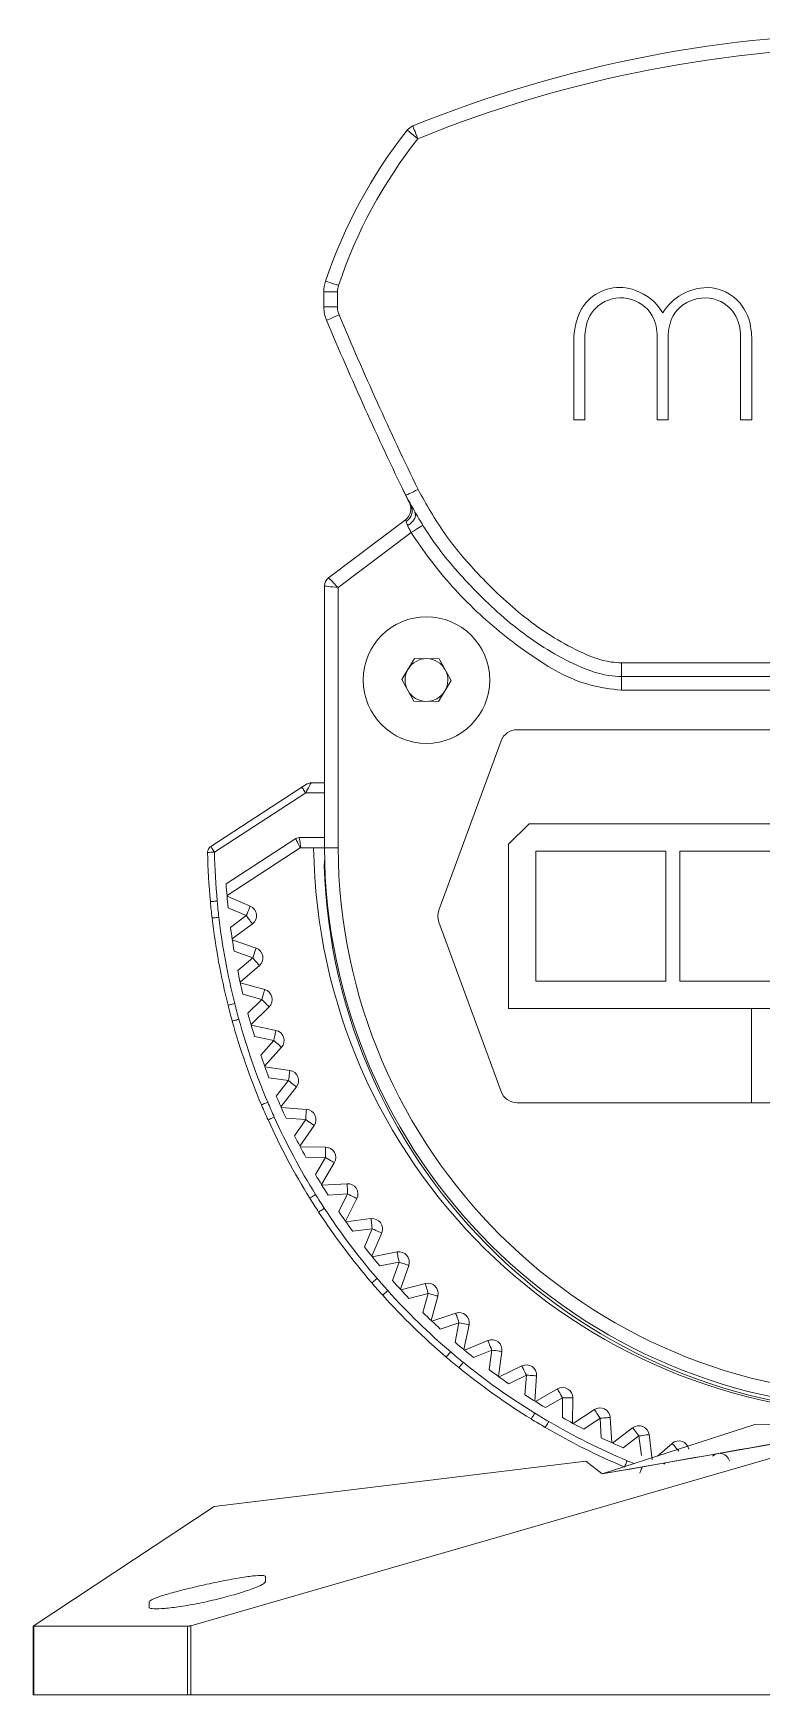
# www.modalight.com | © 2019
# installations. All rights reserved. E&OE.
# Model space of a CAD drawing. Header units: inches. Extents: x 0.3 to 62.2, y -4.9 to 14.1.
# Drawn here: x 0.284 to 1.122, y 0.019 to 1.93 of the extents above; entities that cross this region are included whole.
import ezdxf

# ---------------------------------------------------------------- set-up
doc = ezdxf.new("R2010")
doc.units = ezdxf.units.IN
doc.header["$MEASUREMENT"] = 0
doc.layers.add('Graze 2.0 Int', color=7, linetype='Continuous')

msp = doc.modelspace()

# ---------------------------------------------------------------- linework, layer by layer
at = {"layer": 'Graze 2.0 Int', "color": 7, "linetype": 'Continuous', "lineweight": 15}
for p, q in [((0.634197, 1.632422), (0.618449, 1.632422)), ((0.618449, 1.615124), (0.618449, 1.632422)), ((0.634197, 1.632422), (0.634197, 1.615124)), ((0.618449, 1.615124), (0.634197, 1.615124)), ((0.906241, 1.576618), (0.906241, 1.485471)), ((0.918857, 1.485471), (0.918857, 1.580613)), ((1.002067, 1.580613), (1.002067, 1.485471)), ((1.014682, 1.485471), (1.014682, 1.580613)), ((1.097997, 1.580613), (1.097997, 1.485471)), ((1.110928, 1.485471), (1.110928, 1.576618)), ((0.906241, 1.485471), (0.918857, 1.485471)), ((1.002067, 1.485471), (1.014682, 1.485471)), ((1.097997, 1.485471), (1.110928, 1.485471)), ((0.71683, 1.390292), (0.717337, 1.389332)), ((0.623831, 1.303659), (0.712372, 1.37038)), ((0.718849, 1.355542), (0.634876, 1.292264)), ((0.619128, 0.993029), (0.619128, 1.294227)), ((0.634876, 1.292264), (0.634876, 0.993108)), ((0.72277, 1.210784), (0.708151, 1.186421)), ((0.751179, 1.210305), (0.72277, 1.210784)), ((0.764968, 1.185463), (0.751179, 1.210305)), ((0.960969, 1.205627), (0.960969, 1.189879)), ((0.960969, 1.205627), (1.575142, 1.205627)), ((0.708151, 1.186421), (0.72194, 1.161579)), ((0.750349, 1.1611), (0.764968, 1.185463)), ((1.575142, 1.189879), (0.960969, 1.189879)), ((0.960969, 1.189879), (0.960969, 1.174131)), ((1.575142, 1.174131), (0.960969, 1.174131)), ((0.72194, 1.161579), (0.750349, 1.1611)), ((1.695256, 1.128855), (0.840855, 1.128855)), ((0.822375, 1.115952), (0.750859, 0.92107)), ((0.488322, 0.994447), (0.593306, 1.062624)), ((0.597595, 1.056021), (0.492611, 0.987843)), ((0.593306, 1.062624), (0.599368, 1.066562)), ((0.603657, 1.067832), (0.619128, 1.067832)), ((0.85467, 1.020588), (0.831048, 0.996966)), ((0.85467, 1.020588), (1.492465, 1.020588)), ((0.505999, 0.951601), (0.586151, 1.003652)), ((0.586151, 1.003652), (0.590159, 1.00484)), ((0.831048, 0.807989), (0.831048, 0.996966)), ((0.591147, 0.992814), (0.50702, 0.938182)), ((0.591871, 0.993029), (0.591147, 0.992814)), ((0.619128, 0.993029), (0.591871, 0.993029)), ((0.862544, 0.839485), (0.862544, 0.989092)), ((0.862544, 0.989092), (1.01215, 0.989092)), ((1.01215, 0.989092), (1.01215, 0.839485)), ((1.027898, 0.839485), (1.027898, 0.989092)), ((1.027898, 0.989092), (1.177504, 0.989092)), ((0.507095, 0.937312), (0.533825, 0.925846)), ((0.529169, 0.914992), (0.508368, 0.923914)), ((0.511041, 0.901439), (0.529169, 0.914992)), ((0.536241, 0.905532), (0.512946, 0.888116)), ((0.750859, 0.907507), (0.822375, 0.712625)), ((0.513078, 0.887254), (0.540506, 0.877576)), ((0.536576, 0.866438), (0.515232, 0.873969)), ((0.519382, 0.851719), (0.536576, 0.866438)), ((0.544257, 0.857466), (0.522161, 0.838551)), ((0.52235, 0.837699), (0.550357, 0.829852)), ((0.54717, 0.818479), (0.525376, 0.824585)), ((1.01215, 0.839485), (0.862544, 0.839485)), ((1.177504, 0.839485), (1.027898, 0.839485)), ((0.530984, 0.802658), (0.54717, 0.818479)), ((0.555426, 0.810033), (0.534627, 0.789701)), ((1.189315, 0.807989), (0.831048, 0.807989)), ((1.110575, 0.699722), (1.110575, 0.807989)), ((0.534871, 0.788864), (0.563334, 0.782881)), ((0.560905, 0.771323), (0.538755, 0.775978)), ((0.545798, 0.754468), (0.560905, 0.771323)), ((0.5697, 0.76344), (0.550288, 0.741781)), ((0.550586, 0.740961), (0.579382, 0.736869)), ((0.577721, 0.725176), (0.555312, 0.72836)), ((0.563759, 0.707362), (0.577721, 0.725176)), ((0.587017, 0.71789), (0.569076, 0.694998)), ((0.569428, 0.694199), (0.598431, 0.692016)), ((0.840855, 0.699722), (1.110575, 0.699722)), ((1.425536, 0.699722), (1.110575, 0.699722)), ((0.597545, 0.680239), (0.574975, 0.681937)), ((0.584789, 0.661542), (0.597545, 0.680239)), ((0.607301, 0.673582), (0.590909, 0.649556)), ((0.591313, 0.648783), (0.620397, 0.648518)), ((0.62029, 0.636707), (0.597657, 0.636913)), ((0.608795, 0.61721), (0.62029, 0.636707)), ((0.630464, 0.630709), (0.615693, 0.605654)), ((0.616147, 0.604909), (0.645185, 0.606563)), ((0.645857, 0.594771), (0.62326, 0.593484)), ((0.635674, 0.574558), (0.645857, 0.594771)), ((0.656405, 0.589457), (0.643319, 0.563482)), ((0.643821, 0.562768), (0.672687, 0.566335)), ((0.674135, 0.554613), (0.651673, 0.551838)), ((0.665307, 0.533772), (0.674135, 0.554613)), ((0.685011, 0.550006), (0.673667, 0.523224)), ((0.674215, 0.522546), (0.702783, 0.528009)), ((0.705001, 0.516408), (0.68277, 0.512157)), ((0.697567, 0.49503), (0.705001, 0.516408)), ((0.716157, 0.512529), (0.706604, 0.485057)), ((0.707196, 0.484416), (0.735341, 0.491752)), ((0.73832, 0.480323), (0.716418, 0.474614)), ((0.732313, 0.458501), (0.73832, 0.480323)), ((0.749708, 0.477188), (0.741988, 0.449145)), ((0.742621, 0.448545), (0.770221, 0.457721)), ((0.773947, 0.446514), (0.75247, 0.439373)), ((0.769393, 0.424343), (0.773947, 0.446514)), ((0.785517, 0.444137), (0.779664, 0.415646)), ((0.780335, 0.415089), (0.807269, 0.426066)), ((0.811727, 0.415129), (0.790768, 0.406587)), ((0.808645, 0.392706), (0.811727, 0.415129)), ((0.823428, 0.413521), (0.819468, 0.384706)), ((0.820174, 0.384194), (0.846326, 0.396924)), ((0.851495, 0.386305), (0.831145, 0.376398)), ((0.849899, 0.363728), (0.851495, 0.386305)), ((0.863277, 0.385472), (0.861226, 0.356459)), ((0.861965, 0.355995), (0.887219, 0.370422)), ((0.893078, 0.360167), (0.873426, 0.34894)), ((0.892975, 0.337534), (0.893078, 0.360167)), ((0.904889, 0.360113), (0.904757, 0.331028)), ((0.905524, 0.330614), (0.929772, 0.346676)), ((0.936295, 0.33683), (0.917426, 0.32433)), ((0.937685, 0.314239), (0.936295, 0.33683)), ((0.938742, 0.272645), (1.268003, 0.330027)), ((1.114512, 0.32965), (0.938742, 0.272645)), ((0.948084, 0.337555), (0.94987, 0.308524)), ((0.950664, 0.308161), (0.973799, 0.325789)), ((1.268055, 0.330036), (1.114512, 0.32965)), ((0.980957, 0.316394), (0.962954, 0.302677)), ((0.983835, 0.293944), (0.980957, 0.316394)), ((0.992672, 0.317895), (0.99637, 0.289046)), ((1.002414, 0.293295), (1.019108, 0.307851)), ((0.938742, 0.272645), (0.919805, 0.287455)), ((0.551128, 0.154701), (0.551128, 0.148468)), ((0.41727, 0.119285), (0.41727, 0.125542)), ((0.284027, 0.097486), (0.284027, 0.018619)), ((0.461676, 0.097359), (0.284917, 0.097359)), ((0.284917, 0.097359), (0.284917, 0.018619)), ((0.461676, 0.018619), (0.461676, 0.097359)), ((0.465501, 0.098031), (0.465501, 0.018619)), ((0.284917, 0.018619), (0.284027, 0.018619)), ((0.461676, 0.018619), (0.284917, 0.018619)), ((0.465501, 0.018619), (0.461676, 0.018619)), ((1.268056, 0.018619), (0.465501, 0.018619))]:
    msp.add_line(p, q, dxfattribs=at)
at = {"layer": 'Graze 2.0 Int', "color": 8, "linetype": 'Continuous', "lineweight": 15}
for p, q in [((0.619128, 1.056021), (0.597595, 1.056021)), ((0.590159, 1.00484), (0.619128, 1.00484)), ((1.011181, 0.285269), (1.009811, 0.284074))]:
    msp.add_line(p, q, dxfattribs=at)
at = {"layer": 'Graze 2.0 Int', "color": 7, "linetype": 'Continuous', "lineweight": 15, "flags": 128}
for points in [[(0.714361, 1.818507), (0.714599, 1.818319), (0.715301, 1.817763), (0.716442, 1.81686), (0.717978, 1.815644), (0.719849, 1.814163), (0.721984, 1.812474), (0.724301, 1.810641), (0.72671, 1.808734)], [(0.720794, 1.823328), (0.720907, 1.823048), (0.721244, 1.822217), (0.721791, 1.820869), (0.722527, 1.819054), (0.723423, 1.816842), (0.724446, 1.814319), (0.725556, 1.811581), (0.72671, 1.808734)], [(0.620472, 1.64488), (0.620759, 1.644784), (0.621609, 1.6445), (0.62299, 1.64404), (0.624848, 1.64342), (0.627111, 1.642665), (0.629694, 1.641804), (0.632497, 1.640869), (0.635411, 1.639897)], [(0.636045, 1.605966), (0.633213, 1.604775), (0.630489, 1.60363), (0.62798, 1.602575), (0.62578, 1.601649), (0.623975, 1.60089), (0.622633, 1.600326), (0.621807, 1.599979), (0.621528, 1.599861)], [(0.726855, 1.405242), (0.72409, 1.403902), (0.721432, 1.402612), (0.718983, 1.401424), (0.716835, 1.400383), (0.715073, 1.399528), (0.713764, 1.398893), (0.712958, 1.398502), (0.712685, 1.39837)], [(0.732098, 1.364054), (0.731844, 1.36389), (0.73109, 1.363406), (0.729865, 1.362619), (0.728218, 1.361561), (0.72621, 1.360271), (0.723919, 1.358799), (0.721434, 1.357202), (0.718849, 1.355542)], [(0.623831, 1.303659), (0.624043, 1.30344), (0.624672, 1.302792), (0.625692, 1.301739), (0.627066, 1.300322), (0.62874, 1.298595), (0.630649, 1.296625), (0.632721, 1.294487), (0.634876, 1.292264)], [(0.634876, 1.292264), (0.631804, 1.292647), (0.628849, 1.293015), (0.626127, 1.293354), (0.62374, 1.293652), (0.621782, 1.293896), (0.620327, 1.294077), (0.61943, 1.294189), (0.619128, 1.294227)], [(0.593306, 1.062624), (0.593388, 1.062498), (0.593632, 1.062122), (0.594029, 1.061512), (0.594562, 1.06069), (0.595212, 1.05969), (0.595953, 1.058548), (0.596758, 1.057309), (0.597595, 1.056021)], [(0.603657, 1.067832), (0.603565, 1.067652), (0.603291, 1.06712), (0.602845, 1.066249), (0.602239, 1.065069), (0.601491, 1.063613), (0.600626, 1.061926), (0.599668, 1.06006), (0.598647, 1.058072), (0.597595, 1.056021)], [(0.488322, 0.994447), (0.488404, 0.99432), (0.488649, 0.993944), (0.489045, 0.993334), (0.489578, 0.992513), (0.490228, 0.991512), (0.490969, 0.990371), (0.491774, 0.989132), (0.492611, 0.987843)], [(0.586151, 1.003652), (0.587125, 1.001538), (0.588063, 0.999505), (0.588927, 0.997631), (0.589684, 0.995989), (0.590305, 0.994641), (0.590767, 0.993639), (0.591051, 0.993022), (0.591147, 0.992814)], [(0.591871, 0.993029), (0.591845, 0.993208), (0.591768, 0.993741), (0.591642, 0.994611), (0.59147, 0.995792), (0.591259, 0.997248), (0.591015, 0.998934), (0.590744, 1.0008), (0.590456, 1.002789), (0.590159, 1.00484)], [(0.484738, 0.987691), (0.484889, 0.987694), (0.485337, 0.987702), (0.486065, 0.987717), (0.487044, 0.987736), (0.488237, 0.987759), (0.489598, 0.987785), (0.491075, 0.987814), (0.492611, 0.987843)], [(0.619371, 0.978223), (0.619037, 0.976655), (0.618767, 0.972728)], [(0.634876, 0.993108), (0.631804, 0.993092), (0.628849, 0.993078), (0.626127, 0.993064), (0.62374, 0.993052), (0.621782, 0.993042), (0.620327, 0.993035), (0.619431, 0.99303), (0.619128, 0.993029)], [(0.487895, 0.931), (0.488045, 0.931014), (0.488491, 0.931055), (0.489216, 0.931121), (0.490191, 0.931211), (0.491379, 0.931321), (0.492735, 0.931446), (0.494206, 0.931581), (0.495735, 0.931722)], [(0.533825, 0.925846), (0.533735, 0.925638), (0.53347, 0.92502), (0.53304, 0.924017), (0.532461, 0.922667), (0.531756, 0.921022), (0.530951, 0.919146), (0.530077, 0.917109), (0.529169, 0.914992)], [(0.489858, 0.912181), (0.490008, 0.912199), (0.490453, 0.91225), (0.491176, 0.912335), (0.492148, 0.912448), (0.493334, 0.912586), (0.494686, 0.912744), (0.496153, 0.912915), (0.497679, 0.913092)], [(0.529169, 0.914992), (0.530548, 0.913146), (0.531875, 0.911372), (0.533098, 0.909736), (0.534169, 0.908303), (0.535049, 0.907126), (0.535703, 0.906252), (0.536105, 0.905714), (0.536241, 0.905532)], [(0.540506, 0.877576), (0.54043, 0.877362), (0.540207, 0.876728), (0.539843, 0.875699), (0.539355, 0.874314), (0.538759, 0.872626), (0.53808, 0.8707), (0.537342, 0.868611), (0.536576, 0.866438)], [(0.536576, 0.866438), (0.538074, 0.864688), (0.539515, 0.863004), (0.540843, 0.861453), (0.542007, 0.860094), (0.542962, 0.858978), (0.543672, 0.858149), (0.544109, 0.857638), (0.544257, 0.857466)], [(0.550357, 0.829852), (0.550295, 0.829633), (0.550114, 0.828986), (0.549819, 0.827935), (0.549423, 0.826521), (0.54894, 0.824797), (0.548389, 0.822831), (0.547792, 0.820698), (0.54717, 0.818479)], [(0.508232, 0.811859), (0.508379, 0.811896), (0.508814, 0.812005), (0.509519, 0.812182), (0.510469, 0.812421), (0.511626, 0.812712), (0.512947, 0.813044), (0.514379, 0.813404), (0.515869, 0.813779)], [(0.54717, 0.818479), (0.548781, 0.816831), (0.550329, 0.815247), (0.551757, 0.813786), (0.553008, 0.812506), (0.554035, 0.811456), (0.554798, 0.810676), (0.555267, 0.810195), (0.555426, 0.810033)], [(0.513067, 0.793566), (0.513213, 0.793606), (0.513644, 0.793726), (0.514346, 0.79392), (0.515289, 0.794182), (0.516439, 0.794501), (0.517751, 0.794864), (0.519174, 0.795259), (0.520655, 0.795669)], [(0.563334, 0.782881), (0.563288, 0.782659), (0.563149, 0.782002), (0.562925, 0.780933), (0.562623, 0.779496), (0.562255, 0.777744), (0.561835, 0.775746), (0.561379, 0.773578), (0.560905, 0.771323)], [(0.560905, 0.771323), (0.562621, 0.769785), (0.564271, 0.768306), (0.565791, 0.766943), (0.567124, 0.765749), (0.568218, 0.764768), (0.569031, 0.76404), (0.569531, 0.763591), (0.5697, 0.76344)], [(0.579382, 0.736869), (0.57935, 0.736645), (0.579256, 0.735979), (0.579102, 0.734899), (0.578896, 0.733444), (0.578644, 0.731672), (0.578357, 0.729651), (0.578045, 0.727457), (0.577721, 0.725176)], [(0.577721, 0.725176), (0.579534, 0.723754), (0.581278, 0.722388), (0.582886, 0.721128), (0.584294, 0.720024), (0.58545, 0.719118), (0.586309, 0.718445), (0.586838, 0.71803), (0.587017, 0.71789)], [(0.546656, 0.697259), (0.546795, 0.697318), (0.547208, 0.697492), (0.547878, 0.697776), (0.548779, 0.698158), (0.549878, 0.698624), (0.551131, 0.699155), (0.552492, 0.699731), (0.553906, 0.70033)], [(0.598431, 0.692016), (0.598414, 0.69179), (0.598364, 0.69112), (0.598282, 0.690032), (0.598171, 0.688567), (0.598037, 0.686782), (0.597884, 0.684746), (0.597718, 0.682536), (0.597545, 0.680239)], [(0.554247, 0.679926), (0.554384, 0.679989), (0.554793, 0.680173), (0.555456, 0.680473), (0.556348, 0.680877), (0.557435, 0.681369), (0.558675, 0.68193), (0.560021, 0.682539), (0.56142, 0.683172)], [(0.597545, 0.680239), (0.599448, 0.67894), (0.601278, 0.677691), (0.602965, 0.676541), (0.604444, 0.675532), (0.605657, 0.674704), (0.606558, 0.674089), (0.607114, 0.67371), (0.607301, 0.673582)], [(0.620397, 0.648518), (0.620395, 0.648291), (0.620389, 0.647619), (0.620379, 0.646527), (0.620366, 0.645059), (0.620349, 0.643269), (0.620331, 0.641227), (0.620311, 0.639011), (0.62029, 0.636707)], [(0.62029, 0.636707), (0.622275, 0.635537), (0.624183, 0.634412), (0.625942, 0.633375), (0.627484, 0.632466), (0.628749, 0.63172), (0.62969, 0.631165), (0.630269, 0.630824), (0.630464, 0.630709)], [(0.602249, 0.589932), (0.602378, 0.590012), (0.602759, 0.590248), (0.603377, 0.590631), (0.604209, 0.591147), (0.605223, 0.591776), (0.60638, 0.592494), (0.607635, 0.593272), (0.608941, 0.594082)], [(0.645185, 0.606563), (0.645198, 0.606336), (0.645236, 0.605665), (0.645298, 0.604576), (0.645382, 0.603109), (0.645484, 0.601322), (0.6456, 0.599284), (0.645726, 0.597072), (0.645857, 0.594771)], [(0.645857, 0.594771), (0.647915, 0.593734), (0.649894, 0.592738), (0.651717, 0.591819), (0.653316, 0.591013), (0.654627, 0.590353), (0.655602, 0.589862), (0.656202, 0.589559), (0.656405, 0.589457)], [(0.612416, 0.573974), (0.612542, 0.574057), (0.612917, 0.574302), (0.613526, 0.5747), (0.614346, 0.575236), (0.615344, 0.57589), (0.616483, 0.576635), (0.617719, 0.577443), (0.619005, 0.578284)], [(0.672687, 0.566335), (0.672715, 0.56611), (0.672797, 0.565443), (0.672931, 0.564359), (0.673111, 0.562902), (0.673331, 0.561125), (0.673581, 0.559099), (0.673853, 0.5569), (0.674135, 0.554613)], [(0.674135, 0.554613), (0.676257, 0.553714), (0.678297, 0.55285), (0.680177, 0.552054), (0.681825, 0.551356), (0.683178, 0.550783), (0.684183, 0.550357), (0.684802, 0.550095), (0.685011, 0.550006)], [(0.702783, 0.528009), (0.702825, 0.527786), (0.702952, 0.527126), (0.703157, 0.526054), (0.703432, 0.524611), (0.703769, 0.522853), (0.704152, 0.520848), (0.704568, 0.518671), (0.705001, 0.516408)], [(0.705001, 0.516408), (0.707178, 0.515651), (0.70927, 0.514924), (0.711199, 0.514253), (0.71289, 0.513665), (0.714277, 0.513183), (0.715308, 0.512824), (0.715943, 0.512603), (0.716157, 0.512529)], [(0.673686, 0.492439), (0.673801, 0.492537), (0.674141, 0.492829), (0.674693, 0.493303), (0.675435, 0.493941), (0.676341, 0.494719), (0.677373, 0.495605), (0.678494, 0.496568), (0.679659, 0.497569)], [(0.686186, 0.478234), (0.686298, 0.478335), (0.686631, 0.478635), (0.687171, 0.479122), (0.687899, 0.479778), (0.688785, 0.480577), (0.689796, 0.481489), (0.690893, 0.482478), (0.692034, 0.483507)], [(0.735341, 0.491752), (0.735399, 0.491532), (0.735568, 0.490882), (0.735843, 0.489826), (0.736214, 0.488404), (0.736665, 0.486672), (0.73718, 0.484696), (0.737739, 0.482552), (0.73832, 0.480323)], [(0.73832, 0.480323), (0.740542, 0.479711), (0.742678, 0.479123), (0.744647, 0.478581), (0.746372, 0.478106), (0.747789, 0.477716), (0.748841, 0.477426), (0.749489, 0.477248), (0.749708, 0.477188)], [(0.770221, 0.457721), (0.770292, 0.457506), (0.770504, 0.456868), (0.770849, 0.455833), (0.771312, 0.454439), (0.771877, 0.45274), (0.772521, 0.450803), (0.77322, 0.4487), (0.773947, 0.446514)], [(0.773947, 0.446514), (0.776204, 0.44605), (0.778375, 0.445604), (0.780375, 0.445193), (0.782128, 0.444833), (0.783567, 0.444538), (0.784636, 0.444318), (0.785294, 0.444183), (0.785517, 0.444137)], [(0.807269, 0.426066), (0.807355, 0.425856), (0.807609, 0.425234), (0.808021, 0.424223), (0.808575, 0.422863), (0.809251, 0.421205), (0.810021, 0.419314), (0.810857, 0.417263), (0.811727, 0.415129)], [(0.759273, 0.407089), (0.759371, 0.407204), (0.759662, 0.407545), (0.760134, 0.408098), (0.76077, 0.408843), (0.761545, 0.40975), (0.762429, 0.410785), (0.763388, 0.411908), (0.764386, 0.413077)], [(0.811727, 0.415129), (0.81401, 0.414815), (0.816205, 0.414513), (0.818228, 0.414235), (0.820001, 0.413992), (0.821456, 0.413792), (0.822537, 0.413643), (0.823203, 0.413551), (0.823428, 0.413521)], [(0.773809, 0.394976), (0.773904, 0.395093), (0.774187, 0.395441), (0.774646, 0.396005), (0.775264, 0.396765), (0.776016, 0.397691), (0.776875, 0.398747), (0.777807, 0.399893), (0.778776, 0.401085)], [(0.846326, 0.396924), (0.846425, 0.39672), (0.846719, 0.396116), (0.847197, 0.395135), (0.84784, 0.393814), (0.848623, 0.392205), (0.849517, 0.390369), (0.850487, 0.388377), (0.851495, 0.386305)], [(0.851495, 0.386305), (0.853794, 0.386142), (0.856004, 0.385986), (0.858041, 0.385842), (0.859826, 0.385716), (0.861291, 0.385612), (0.86238, 0.385535), (0.86305, 0.385488), (0.863277, 0.385472)], [(0.887219, 0.370422), (0.887332, 0.370225), (0.887665, 0.369642), (0.888207, 0.368694), (0.888935, 0.367419), (0.889823, 0.365865), (0.890836, 0.364092), (0.891935, 0.362168), (0.893078, 0.360167)], [(0.893078, 0.360167), (0.895382, 0.360157), (0.897598, 0.360146), (0.89964, 0.360137), (0.90143, 0.360129), (0.902899, 0.360122), (0.90399, 0.360117), (0.904662, 0.360114), (0.904889, 0.360113)], [(0.929772, 0.346676), (0.929898, 0.346487), (0.930269, 0.345927), (0.930872, 0.345017), (0.931683, 0.343792), (0.932671, 0.3423), (0.933799, 0.340598), (0.935022, 0.33875), (0.936295, 0.33683)], [(1.268054, 0.330036), (0.818625, 0.200113), (0.465501, 0.098031)], [(0.856964, 0.335923), (0.857043, 0.336051), (0.857278, 0.336433), (0.85766, 0.337052), (0.858174, 0.337886), (0.8588, 0.338902), (0.859514, 0.340061), (0.860289, 0.341318), (0.861095, 0.342626)], [(0.87319, 0.32619), (0.873266, 0.32632), (0.873492, 0.326707), (0.873858, 0.327336), (0.874352, 0.328182), (0.874953, 0.329212), (0.875639, 0.330388), (0.876384, 0.331664), (0.877158, 0.332991)], [(0.936295, 0.33683), (0.938595, 0.336971), (0.940806, 0.337107), (0.942844, 0.337233), (0.944631, 0.337343), (0.946097, 0.337433), (0.947186, 0.3375), (0.947857, 0.337541), (0.948084, 0.337555)], [(0.973799, 0.325789), (0.973937, 0.325608), (0.974344, 0.325074), (0.975005, 0.324205), (0.975896, 0.323037), (0.97698, 0.321613), (0.978218, 0.319989), (0.979561, 0.318227), (0.980957, 0.316394)], [(0.980957, 0.316394), (0.983243, 0.316687), (0.98544, 0.316969), (0.987466, 0.317228), (0.989241, 0.317456), (0.990698, 0.317642), (0.99178, 0.317781), (0.992447, 0.317867), (0.992672, 0.317895)], [(1.019108, 0.307851), (1.019257, 0.30768), (1.019699, 0.307174), (1.020416, 0.306351), (1.021381, 0.305244), (1.022558, 0.303895), (1.0239, 0.302356), (1.025356, 0.300686), (1.02687, 0.298949)], [(0.492073, 0.235155), (0.731603, 0.264443), (0.919805, 0.287455)], [(0.964444, 0.280627), (0.964502, 0.280766), (0.964676, 0.28118), (0.964958, 0.28185), (0.965338, 0.282753), (0.9658, 0.283853), (0.966327, 0.285108), (0.9669, 0.28647), (0.967495, 0.287886)], [(1.065501, 0.292942), (1.067952, 0.294813), (1.068992, 0.295344)], [(0.284073, 0.097537), (0.400553, 0.174603), (0.492073, 0.235155)]]:
    msp.add_lwpolyline(points, dxfattribs=at)
at = {"layer": 'Graze 2.0 Int', "color": 8, "linetype": 'Continuous', "lineweight": 15, "flags": 128}
msp.add_lwpolyline([(0.981973, 0.273506), (0.982029, 0.273647), (0.982192, 0.274064), (0.982458, 0.274741), (0.982816, 0.275653), (0.983251, 0.276764), (0.983748, 0.278031), (0.984288, 0.279406), (0.984783, 0.280669)], dxfattribs=at)
at = {"layer": 'Graze 2.0 Int', "color": 7, "linetype": 'Continuous', "lineweight": 15}
msp.add_circle((0.736559, 1.185942), 0.072835, dxfattribs=at)
for centre, radius, start, end in [((1.268056, 0.473344), 1.456693, 67.933168, 112.066832), ((1.268056, 0.473344), 1.440945, 67.933168, 112.066832), ((1.162006, 1.464243), 0.570866, 141.642112, 161.553145), ((0.72671, 1.808734), 0.015748, 112.066832, 141.642112), ((1.162006, 1.464243), 0.555118, 141.642112, 161.553145), ((0.657819, 1.632422), 0.03937, 161.553145, 180), ((0.657819, 1.632422), 0.023622, 161.553145, 180), ((0.958593, 1.586878), 0.050786, 68.854008, 135.366819), ((0.959947, 1.58451), 0.041098, 78.774026, 128.927426), ((0.961143, 1.584787), 0.040609, 29.727346, 80.353325), ((0.956599, 1.577671), 0.06011, 30.533287, 70.247164), ((1.060296, 1.576739), 0.060714, 90.461173, 148.779075), ((1.056603, 1.58335), 0.042194, 51.740861, 149.250158), ((1.059309, 1.588131), 0.049322, 39.247711, 89.421202), ((0.657819, 1.615124), 0.03937, 180, 202.809805), ((0.657819, 1.615124), 0.023622, 180, 202.809805), ((4.432106, 3.202448), 4.11811, 202.809805, 205.875373), ((0.981408, 1.577857), 0.075177, 154.241603, 180.944391), ((0.957828, 1.587627), 0.049715, 135.361205, 152.572513), ((0.961672, 1.584315), 0.042351, 130.577296, 171.294841), ((1.057802, 1.586475), 0.03901, 32.547555, 50.281104), ((1.047119, 1.581178), 0.050881, 359.362857, 31.103498), ((1.052284, 1.582917), 0.058063, 6.484675, 38.846245), ((4.432106, 3.202448), 4.133859, 202.809805, 205.875373), ((0.980878, 1.579877), 0.062025, 169.927508, 179.320129), ((0.95084, 1.581503), 0.051234, 359.004392, 27.202253), ((1.065908, 1.581503), 0.051234, 152.797861, 180.995722), ((1.010788, 1.575659), 0.100144, 0.548261, 7.929301), ((1.099872, 1.591903), 0.432861, 205.033227, 207.759808), ((0.702894, 1.382957), 0.015748, 307, 27.760201), ((0.705611, 1.380656), 0.014459, 301.240672, 24.506049), ((0.630939, 1.294227), 0.011811, 127, 180), ((0.736559, 1.185942), 0.024606, 89.033831, 149.033831), ((0.736559, 1.185942), 0.024606, 29.033831, 89.033831), ((0.736559, 1.185942), 0.024606, 149.033831, 209.033831), ((0.736559, 1.185942), 0.024606, 329.033831, 29.033831), ((0.736559, 1.185942), 0.024606, 209.033831, 269.033831), ((0.736559, 1.185942), 0.024606, 269.033831, 329.033831), ((0.840855, 1.10917), 0.019685, 90, 159.848253), ((0.603657, 1.059958), 0.007874, 90, 123), ((0.492611, 0.987843), 0.007874, 123, 181.110226), ((1.268056, 1.002871), 0.783465, 181.110226, 185.26345), ((1.268056, 1.002871), 0.775591, 181.110226, 185.26345), ((1.268056, 1.002871), 0.661417, 180.852647, 359.147353), ((1.268056, 0.996295), 0.648936, 180.28842, 359.71158), ((1.268056, 0.996295), 0.633188, 180.28842, 359.704407), ((1.268056, 0.993029), 0.649606, 181.790785, 358.209215), ((1.268056, 1.002871), 0.76378, 183.84897, 185.933638), ((1.268056, 1.002871), 0.783465, 185.26345, 186.647189), ((1.268056, 1.002871), 0.775591, 185.26345, 186.647189), ((0.529169, 0.914992), 0.011811, 306.782609, 66.782609), ((0.769339, 0.914289), 0.019685, 159.848253, 200.151747), ((1.268056, 1.002871), 0.783465, 186.647189, 194.111203), ((1.268056, 1.002871), 0.775591, 186.647189, 194.111203), ((1.268056, 1.002871), 0.76378, 187.631579, 189.716247), ((0.536576, 0.866438), 0.011811, 310.565217, 70.565217), ((1.268056, 1.002871), 0.76378, 191.414188, 193.498856), ((0.54717, 0.818479), 0.011811, 314.347826, 74.347826), ((1.268056, 1.002871), 0.783465, 194.111203, 195.494958), ((1.268056, 1.002871), 0.775591, 194.111203, 195.494958), ((1.268056, 1.002871), 0.783465, 195.494958, 202.959376), ((1.268056, 1.002871), 0.775591, 195.494958, 202.959376), ((1.268056, 1.002871), 0.76378, 195.196796, 197.281465), ((0.560905, 0.771323), 0.011811, 318.130435, 78.130435), ((1.268056, 1.002871), 0.76378, 198.979405, 201.064073), ((0.577721, 0.725176), 0.011811, 321.913043, 81.913043), ((1.268056, 1.002871), 0.76378, 202.762014, 204.846682), ((0.840855, 0.719407), 0.019685, 200.151747, 270), ((1.268056, 1.002871), 0.783465, 202.959376, 204.343169), ((1.268056, 1.002871), 0.775591, 202.959376, 204.343169), ((0.597545, 0.680239), 0.011811, 325.695652, 85.695652), ((1.268056, 1.002871), 0.783465, 204.343169, 211.807588), ((1.268056, 1.002871), 0.775591, 204.343169, 211.807588), ((1.268056, 1.002871), 0.76378, 206.544622, 208.629291), ((0.62029, 0.636707), 0.011811, 329.478261, 89.478261), ((1.268056, 1.002871), 0.76378, 210.327231, 212.411899), ((1.268056, 1.002871), 0.775591, 211.807588, 213.191348), ((0.645857, 0.594771), 0.011811, 333.26087, 93.26087), ((1.268056, 1.002871), 0.783465, 211.807588, 213.191348), ((1.268056, 1.002871), 0.783465, 213.191348, 220.655305), ((1.268056, 1.002871), 0.775591, 213.191348, 220.655305), ((1.268056, 1.002871), 0.76378, 214.10984, 216.194508), ((0.674135, 0.554613), 0.011811, 337.043478, 97.043478), ((1.268056, 1.002871), 0.76378, 217.892448, 219.977117), ((0.705001, 0.516408), 0.011811, 340.826087, 100.826087), ((1.268056, 1.002871), 0.775591, 220.655305, 222.039097), ((1.268056, 1.002871), 0.783465, 220.655305, 222.039097), ((1.268056, 1.002871), 0.783465, 222.039097, 229.503515), ((1.268056, 1.002871), 0.775591, 222.039097, 229.503515), ((1.268056, 1.002871), 0.76378, 221.675057, 223.759725), ((0.73832, 0.480323), 0.011811, 344.608696, 104.608696), ((1.268056, 1.002871), 0.76378, 225.457666, 227.542334), ((0.773947, 0.446514), 0.011811, 348.391304, 108.391304), ((1.268056, 1.002871), 0.76378, 229.240275, 231.324943), ((0.811727, 0.415129), 0.011811, 352.173913, 112.173913), ((1.268056, 1.002871), 0.783465, 229.503515, 230.887312), ((1.268056, 1.002871), 0.775591, 229.503515, 230.887312), ((1.268056, 1.002871), 0.783465, 230.887312, 238.35127), ((1.268056, 1.002871), 0.775591, 230.887312, 238.35127), ((1.268056, 1.002871), 0.76378, 233.022883, 235.107552), ((0.851495, 0.386305), 0.011811, 355.956522, 115.956522), ((1.268056, 1.002871), 0.76378, 236.805492, 238.89016), ((0.893078, 0.360167), 0.011811, 359.73913, 119.73913), ((0.936295, 0.336829), 0.011811, 3.521739, 123.521739), ((1.268056, 1.002871), 0.783465, 238.35127, 239.735025), ((1.268056, 1.002871), 0.775591, 238.35127, 239.735025), ((1.268056, 1.002871), 0.783465, 239.735025, 247.199443), ((1.268056, 1.002871), 0.775591, 239.735025, 247.199443), ((1.268056, 1.002871), 0.76378, 240.588101, 242.672769), ((0.980957, 0.316394), 0.011811, 7.304348, 127.304348), ((1.268056, 1.002871), 0.76378, 244.370709, 246.455378), ((1.02687, 0.298949), 0.011811, 11.086957, 131.086957), ((1.073834, 0.284571), 0.011811, 14.869565, 85.570892)]:
    msp.add_arc(centre, radius, start, end, dxfattribs=at)
at = {"layer": 'Graze 2.0 Int', "color": 8, "linetype": 'Continuous', "lineweight": 15}
msp.add_arc((1.268056, 1.002871), 0.775591, 247.199443, 247.845141, dxfattribs=at)
at = {"layer": 'Graze 2.0 Int', "color": 7, "linetype": 'Continuous', "lineweight": 15}
for points, knots in [([(0.960969, 1.189879), (0.956149, 1.190187), (0.936828, 1.191422), (0.894354, 1.208186), (0.838887, 1.243706), (0.784983, 1.29494), (0.741648, 1.346277), (0.721576, 1.382379), (0.712685, 1.39837)], [0, 0, 0, 0, 0.04314821, 0.17297445, 0.40134965, 0.63078082, 0.83645667, 1, 1, 1, 1]), ([(0.726855, 1.405242), (0.736548, 1.387913), (0.755958, 1.353213), (0.798145, 1.304349), (0.848188, 1.256481), (0.900755, 1.222813), (0.940018, 1.207028), (0.957033, 1.20589), (0.960969, 1.205627)], [0, 0, 0, 0, 0.1871871, 0.37483622, 0.60756877, 0.83918683, 0.96280407, 1, 1, 1, 1]), ([(0.723246, 1.378546), (0.723583, 1.377597), (0.724258, 1.3757), (0.723199, 1.372059), (0.72072, 1.368334), (0.717967, 1.365807), (0.715937, 1.364333), (0.715285, 1.363912), (0.714901, 1.363663)], [0, 0, 0, 0, 0.22517187, 0.45034623, 0.67551893, 0.90069154, 0.94141484, 1, 1, 1, 1]), ([(0.723246, 1.378546), (0.723242, 1.378552), (0.723236, 1.378564), (0.723235, 1.378565), (0.723235, 1.378565)], [0, 0, 0, 0, 0.56820395, 1, 1, 1, 1]), ([(0.71311, 1.368294), (0.712948, 1.368745), (0.712503, 1.369984), (0.712423, 1.370226), (0.712372, 1.37038)], [0, 0, 0, 0, 0.36376564, 1, 1, 1, 1]), ([(0.71311, 1.368294), (0.713481, 1.367286), (0.713976, 1.365943), (0.714717, 1.364118), (0.714901, 1.363663)], [0, 0, 0, 0, 0.75091813, 1, 1, 1, 1]), ([(0.714901, 1.363663), (0.71539, 1.362552), (0.716514, 1.359998), (0.718006, 1.35715), (0.718849, 1.355542)], [0, 0, 0, 0, 0.4354107, 1, 1, 1, 1]), ([(0.960969, 1.174131), (0.948614, 1.175711), (0.910999, 1.180521), (0.854071, 1.214274), (0.792875, 1.263368), (0.74819, 1.312663), (0.725976, 1.345126), (0.718849, 1.355542)], [0, 0, 0, 0, 0.11939116, 0.36348031, 0.6207851, 0.87832652, 1, 1, 1, 1]), ([(1.268003, 0.330027), (1.215197, 0.320991), (1.109492, 0.302902), (0.995692, 0.282736), (0.938742, 0.272645)], [0, 0, 0, 0, 0.49956218, 1, 1, 1, 1]), ([(0.41727, 0.125542), (0.418014, 0.126401), (0.419502, 0.128119), (0.430978, 0.132265), (0.44792, 0.137163), (0.469379, 0.142529), (0.492766, 0.147743), (0.515199, 0.152136), (0.53382, 0.1551), (0.546421, 0.156242), (0.550819, 0.155703), (0.551074, 0.154877), (0.551128, 0.154701)], [0, 0, 0, 0, 0.10665386, 0.21323853, 0.32152545, 0.43193919, 0.54347541, 0.65442282, 0.76306389, 0.86866382, 0.97196548, 1, 1, 1, 1]), ([(0.551128, 0.148468), (0.550387, 0.14752), (0.548905, 0.145624), (0.53752, 0.140826), (0.520654, 0.135211), (0.499118, 0.129265), (0.475581, 0.123893), (0.453131, 0.119886), (0.434634, 0.11767), (0.422084, 0.117266), (0.417601, 0.118159), (0.41733, 0.11908), (0.41727, 0.119285)], [0, 0, 0, 0, 0.10631664, 0.21253274, 0.32133792, 0.43309099, 0.54558906, 0.65605164, 0.76302939, 0.86723535, 0.97046789, 1, 1, 1, 1]), ([(0.284082, 0.097486), (0.284073, 0.097465), (0.284049, 0.097404), (0.284401, 0.097366), (0.284788, 0.097361), (0.284917, 0.097359)], [0, 0, 0, 0, 0.26690019, 0.75750343, 1, 1, 1, 1]), ([(0.461676, 0.097359), (0.461978, 0.097372), (0.462582, 0.097398), (0.463791, 0.0976), (0.464792, 0.097831), (0.465353, 0.097989), (0.465501, 0.098031)], [0, 0, 0, 0, 0.29536199, 0.59059513, 0.89178619, 1, 1, 1, 1])]:
    msp.add_open_spline(points, degree=3, knots=knots, dxfattribs=at)

doc.saveas('drawing.dxf')
